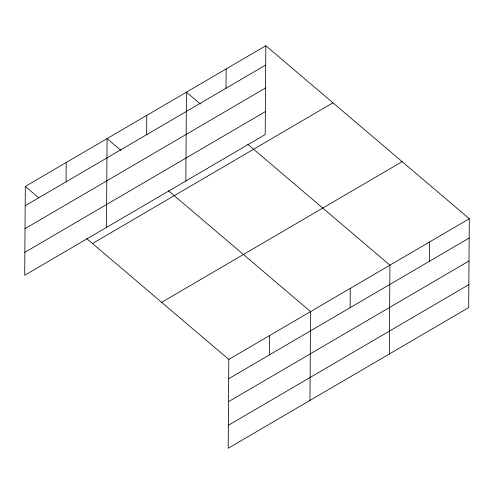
<?xml version="1.0" encoding="UTF-8"?>
<svg xmlns="http://www.w3.org/2000/svg" width="494" height="494" viewBox="0 0 494 494"><rect width="100%" height="100%" fill="white"/><g stroke="black" fill="none" stroke-linecap="round" stroke-linejoin="round"><path stroke-width="0.74" d="M25.318 186.423L24.7 275.263L265.192 134.572L265.815 45.732L25.318 186.423L38.637 197.742M66.066 181.811L66.202 162.507M106.469 227.425L107.087 138.586L120.981 150.398M146.638 134.677L146.767 115.374M185.83 181.002L186.454 92.162L200.342 103.975M225.999 88.253L226.135 68.95M86.685 238.59L228.808 359.428L228.185 448.268L468.683 307.577L469.3 218.737L265.815 45.732M269.557 354.816L269.693 335.512M309.954 400.43L310.572 311.591L168.448 190.758M350.123 307.682L350.258 288.379M389.315 354.007L389.939 265.167L247.815 144.328M429.484 261.258L429.619 241.955M25.188 205.726L265.679 65.041M25.027 228.673L265.519 87.988M24.861 252.317L265.352 111.625M92.471 243.511L332.962 102.826M161.655 302.334L402.147 161.649M228.808 359.428L469.3 218.737M228.673 378.731L469.164 238.046M228.512 401.678L469.004 260.993M228.345 425.322L468.843 284.63"/></g></svg>
